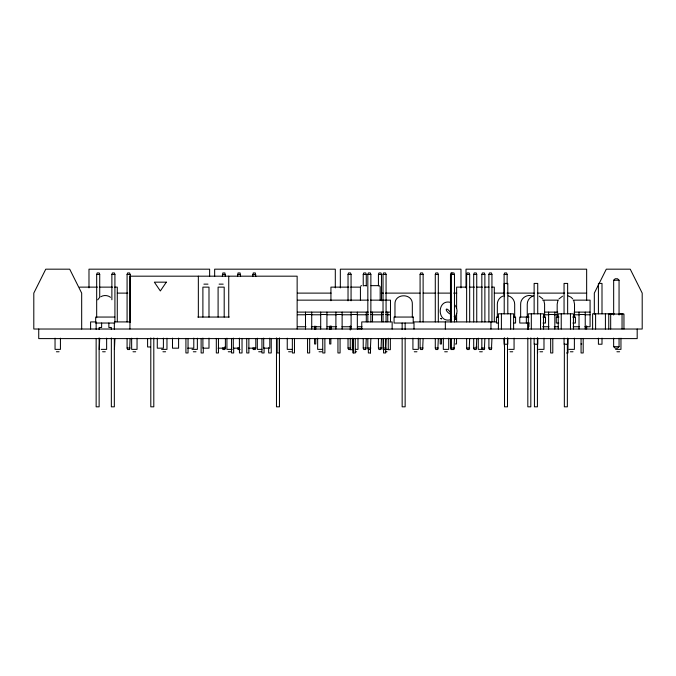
<?xml version="1.0" encoding="UTF-8"?>
<svg xmlns="http://www.w3.org/2000/svg" width="676" height="676" viewBox="0 0 676 676"><rect width="100%" height="100%" fill="white"/><g stroke="black" fill="none" stroke-linecap="round" stroke-linejoin="round"><path stroke-width="1.01" d="M96.676 317.703L96.676 274.464L97.167 272.943L99.237 272.943L99.718 274.464L99.718 297.668M111.878 299.772L111.878 274.464L112.368 272.943L114.43 272.943L114.92 274.464L114.92 321.92M99.237 349.543L99.718 338.524M127.08 321.92L127.08 274.464L127.57 272.943L129.631 272.943L130.122 274.464L130.122 321.92M114.43 349.543L114.92 338.524M130.122 338.524L129.631 349.543L127.57 349.543L127.08 348.022L127.08 338.524M222.353 276.577L222.843 272.943L224.905 272.943L225.395 276.577M237.555 276.577L238.036 272.943L240.107 272.943L240.597 276.577M225.395 348.022L224.905 349.543L222.843 349.543L222.353 348.022L225.395 348.022L225.395 338.524M252.756 276.577L253.238 272.943L255.308 272.943L255.798 276.577M255.798 348.022L255.308 349.543L253.238 349.543L252.756 348.022L255.798 348.022L255.798 338.524M348.03 300.828L348.03 274.464L348.512 272.943L350.582 272.943L351.064 274.464L351.064 300.828M363.232 286.066L363.232 274.464L363.713 272.943L365.784 272.943L366.265 274.464L366.265 286.066M367.829 321.92L367.829 274.464L368.319 272.943L370.38 272.943L370.87 274.464L370.87 321.92M378.425 286.066L378.425 274.464L378.915 272.943L380.985 272.943L381.467 274.464L381.467 300.828M383.03 321.92L383.03 274.464L383.52 272.943L385.582 272.943L386.072 274.464L386.072 321.92M366.265 338.524L365.784 349.543L363.713 349.543L363.232 348.022L363.232 338.524M370.87 338.524L370.38 349.543L368.319 349.543L367.829 348.022L367.829 338.524M381.467 338.524L380.985 349.543L378.915 349.543L378.425 348.022L378.425 338.524M386.072 338.524L385.582 349.543L383.52 349.543L383.03 348.022L383.03 338.524M420.083 321.92L420.083 274.464L420.565 272.943L422.635 272.943L423.117 274.464L423.117 321.92M435.285 321.92L435.285 274.464L435.767 272.943L437.837 272.943L438.318 274.464L438.318 321.92M423.117 338.524L422.635 349.543L420.565 349.543L420.083 348.022L420.083 338.524M451.433 321.92L451.433 274.464L451.923 272.943M438.318 338.524L437.837 349.543L435.767 349.543L435.285 348.022L435.285 338.524M466.634 321.92L466.634 274.464L467.116 272.943L469.186 272.943L469.676 274.464L469.676 321.92M473.699 321.92L473.699 274.464L474.189 272.943L476.259 272.943L476.741 274.464L476.741 321.92M454.475 338.524L453.985 349.543L450.968 349.543L450.478 348.022L450.478 338.524M481.836 321.92L481.836 274.464L482.318 272.943L484.388 272.943L484.878 274.464L484.878 321.92M488.9 321.92L488.9 274.464L489.39 272.943L491.452 272.943L491.942 274.464L491.942 321.92M469.676 338.524L469.186 349.543L467.116 349.543L466.634 348.022L466.634 338.524M476.741 338.524L476.259 349.543L474.189 349.543L473.699 348.022L473.699 338.524M504.102 296.612L504.102 274.464L504.592 272.943L506.654 272.943L507.144 274.464L507.144 283.954M484.878 338.524L484.388 349.543L482.318 349.543L481.836 348.022L481.836 338.524M491.942 338.524L491.452 349.543L489.39 349.543L488.9 348.022L488.9 338.524M557.835 300.871L557.176 304.192L557.176 317.052M97.724 299.848L99.11 298.048M454.576 317.382C457.872 313.977 457.872 308.163 454.576 304.758M558.967 298.902L562.533 296.173M613.664 315.041L613.664 280.253L615.16 278.757L617.56 278.757L619.055 280.253L619.055 315.041M619.055 338.245L619.055 346.678L617.56 348.174L615.16 348.174L613.664 346.678L613.614 338.144M360.781 285.999L361.626 285.652M100.901 296.671C103.867 294.939 107.814 295.192 110.526 297.305M502.682 296.173C499.505 297.465 497.308 300.752 497.325 304.192L497.325 317.052M533.685 295.809C529.976 296.756 527.204 300.364 527.246 304.192L527.246 317.052M455.928 319.097L455.337 319.173M450.63 319.74C436.755 323.441 436.755 298.699 450.63 302.4M96.676 274.464L99.718 274.464M111.878 274.464L114.92 274.464M127.08 274.464L130.122 274.464M222.353 274.464L225.395 274.464M237.555 274.464L240.597 274.464M252.756 274.464L255.798 274.464M348.03 274.464L351.064 274.464M363.232 274.464L366.265 274.464M367.829 274.464L370.87 274.464M378.425 274.464L381.467 274.464M383.03 274.464L386.072 274.464M420.083 274.464L423.117 274.464M435.285 274.464L438.318 274.464M451.433 274.464L454.475 274.464L454.475 321.92M466.634 274.464L469.676 274.464M473.699 274.464L476.741 274.464M481.836 274.464L484.878 274.464M488.9 274.464L491.942 274.464M504.102 274.464L507.144 274.464M613.664 280.253L619.055 280.253M203.899 284.14L207.988 284.14M219.1 284.14L223.19 284.14M364.17 285.652L365.969 285.652M371.056 285.652L377.816 285.652M79.591 287.131L97.462 287.131M99.347 287.131L112.461 287.131M114.768 287.131L117.286 287.131L117.286 321.691M348.875 287.131L330.936 287.131L330.936 300.744M350.692 287.131L359.7 287.131M466.034 287.131L456.613 287.131L456.613 308.079M469.296 287.131L474.552 287.131M476.369 287.131L482.47 287.131M484.886 287.131L489.002 287.131M491.79 287.131L494.308 287.131L494.308 321.691M117.311 293.114L127.798 293.114M297.533 293.114L331.105 293.114M381.247 293.114L383.343 293.114M385.438 293.114L420.066 293.114M423.21 293.114L435.8 293.114M437.896 293.114L450.486 293.114M453.638 293.114L456.782 293.114M494.333 293.114L504.82 293.114M506.924 293.114L534.201 293.114M537.344 293.114L564.621 293.114M567.772 293.114L586.65 293.114M297.567 300.144L368.319 300.144M370.431 300.144L390.491 300.144L390.491 321.759M542.642 300.144L558.452 300.144M573.206 300.144L590.072 300.144L590.072 326.753L584.799 326.753M297.516 312.109L368.369 312.109M370.448 312.109L383.596 312.109M385.666 312.109L390.491 312.109M544.628 312.109L557.827 312.109M574.025 312.109L590.072 312.109M614.129 313.825L592.607 313.825L592.607 329.026M620.019 313.825L623.01 313.825M305.493 314.509L311.72 314.509M320.694 314.509L326.922 314.509M335.896 314.509L342.124 314.509M351.097 314.509L357.317 314.509M366.299 314.509L368.369 314.509M370.448 314.509L372.518 314.509M381.517 314.509L383.596 314.509M385.666 314.509L387.745 314.509M548.616 314.509L554.835 314.509M579.019 314.509L585.239 314.509M297.567 314.779L306.017 314.779M311.298 314.779L320.804 314.779M327.133 314.779L336.64 314.779M341.921 314.779L351.419 314.779M357.756 314.779L366.206 314.779M372.535 314.779L382.041 314.779M387.323 314.779L390.491 314.779M544.755 314.779L548.971 314.779M554.236 314.779L557.396 314.779M574.262 314.779L579.526 314.779M584.799 314.779L590.072 314.779M114.81 317.052L95.671 317.052L95.671 323.035L114.81 323.035M197.781 317.052L229.308 317.052M498.635 317.052L496.438 317.052L496.438 323.035L498.635 323.035M513.523 317.052L515.577 317.052L515.577 323.035L513.38 323.035M529.046 317.052L519.751 317.052L519.751 323.035L528.911 323.035M542.946 317.052L545.498 317.052L545.498 323.035L542.946 323.035M558.967 317.052L556.28 317.052L556.28 323.035L558.832 323.035M572.733 317.052L575.42 317.052L575.42 323.035L572.868 323.035M96.229 321.92L90.601 321.92L90.601 329.026M114.388 321.92L130.569 321.92M496.454 321.92L413.999 321.92L413.999 329.026M297.567 326.753L306.017 326.753M311.298 326.753L320.804 326.753M327.133 326.753L336.64 326.753M341.921 326.753L351.419 326.753M357.756 326.753L361.981 326.753M542.642 326.753L548.971 326.753M554.236 326.753L558.452 326.753M573.206 326.753L579.526 326.753M357.629 328.739L361.922 328.739M455.337 343.983L456.528 343.983L456.528 338.744M581.005 343.983L581.766 343.983M613.664 346.678L619.055 346.678M150.292 346.974L147.596 346.974L147.596 338.524M224.787 346.974L225.463 346.974M476.132 346.974L476.808 346.974M127.08 348.022L130.122 348.022M239.583 348.022L237.555 348.022L238.036 349.543L240.107 349.543M348.03 338.524L348.03 348.022L350.05 348.022M363.232 348.022L366.265 348.022M367.829 348.022L370.87 348.022M378.425 348.022L381.467 348.022M383.03 348.022L386.072 348.022M420.083 348.022L423.117 348.022M435.285 348.022L438.318 348.022M451.433 338.524L451.433 348.022L454.475 348.022M466.634 348.022L469.676 348.022M473.699 348.022L476.741 348.022M481.836 348.022L484.878 348.022M488.9 348.022L491.942 348.022M187.691 348.174L193.792 348.174L193.792 338.093M218.095 348.174L224.195 348.174M239.397 348.174L233.296 348.174L233.296 338.093M248.489 348.174L254.599 348.174M101.248 349.374L106.639 349.374L106.639 338.177M161.572 349.374L166.964 349.374L166.964 338.177M191.976 349.374L197.358 349.374L197.358 338.177M232.223 349.374L226.925 349.374L226.925 338.177M261.925 349.374L257.328 349.374L257.328 338.177M292.277 349.374L287.249 349.374L287.249 338.177M322.672 349.374L317.652 349.374L317.652 338.177M352.602 349.374L353.387 349.374M355.289 349.374L357.984 349.374L357.984 338.177M382.996 349.374L383.791 349.374M385.692 349.374L388.387 349.374M483.661 349.374L478.27 349.374L478.27 338.177M508.673 349.374L514.064 349.374L514.064 338.177M538.595 349.374L543.986 349.374L543.986 338.177M568.998 349.374L574.38 349.374L574.38 338.177M615.566 349.374L620.957 349.374L620.957 338.177M350.582 349.543L348.512 349.543L348.03 348.022M56.395 351.765L59.082 351.765M102.6 351.765L105.287 351.765M132.995 351.765L135.69 351.765M162.924 351.765L165.612 351.765M193.319 351.765L196.015 351.765M228.268 351.765L230.964 351.765M258.671 351.765L261.367 351.765M288.593 351.765L291.288 351.765M318.996 351.765L321.691 351.765M355.289 351.765L356.641 351.765M385.692 351.765L387.044 351.765M414.27 351.765L416.965 351.765M444.673 351.765L447.36 351.765M479.622 351.765L482.309 351.765M510.017 351.765L512.712 351.765M539.947 351.765L542.634 351.765M570.341 351.765L573.037 351.765M616.918 351.765L619.605 351.765M566.572 352.965L567.992 352.965L567.992 338.389M568.093 295.809L571.135 297.305L572.733 298.902M532.637 296.173C527.229 293.688 520.419 298.243 520.647 304.192L520.647 317.052M508.251 295.809C511.96 296.756 514.723 300.364 514.681 304.192L514.681 317.052M539.245 296.173L542.811 298.902M379.439 285.737L380.182 286.844L380.182 300.381M450.546 312.658C445.56 305.391 444.048 310.656 450.41 314.239M454.179 316.419L455.632 317.931M573.865 300.871L574.524 304.192L574.524 317.052M543.943 300.871L544.602 304.192L544.602 317.052M504.592 349.543L504.102 338.524M454.475 274.464L453.985 272.943L450.968 272.943L450.478 274.464L450.478 321.92M451.433 348.022L451.923 349.543M637.189 329.026L637.189 338.6L38.735 338.6L38.735 329.026M623.956 329.026L623.956 314.061L608.755 314.061L608.755 329.026M622.047 314.061L622.047 329.026M610.673 314.061L610.673 329.026M605.417 313.825L605.417 329.026M602.003 313.825L602.003 283.421L598.412 283.421L598.412 313.825M602.003 338.144L602.003 344.228L598.412 344.228L598.412 338.144M595.598 313.825L595.598 329.026M594.322 314.239L594.322 293.114L606.296 269.175L630.235 269.175L642.2 293.114L642.2 329.026L33.8 329.026L33.8 293.114L45.765 269.175L69.704 269.175L81.678 293.114L81.678 329.026M586.65 300.507L586.65 269.175L466.009 269.175L466.009 287.908M586.65 325.857L586.65 329.026M585.239 312.109L585.239 329.026M583.194 338.389L583.194 352.965L581.064 352.965L581.064 338.389M579.019 312.109L579.019 329.026M573.451 329.026L573.451 313.825L558.249 313.825L558.249 329.026M570.46 313.825L570.46 329.026M567.646 313.825L567.646 283.421L564.054 283.421L564.054 313.825M567.646 338.144L567.646 344.228L564.054 344.228L564.054 338.144M567.35 343.983L567.35 406.825L564.35 406.825L564.35 343.983M561.241 313.825L561.241 329.026M554.835 312.109L554.835 329.026M552.791 338.389L552.791 352.965L550.661 352.965L550.661 338.389M548.616 312.109L548.616 329.026M543.529 329.026L543.529 313.825L528.328 313.825L528.328 329.026M540.538 313.825L540.538 329.026M537.724 313.825L537.724 283.421L534.133 283.421L534.133 313.825M537.724 338.144L537.724 344.228L534.133 344.228L534.133 338.144M537.589 338.389L537.589 352.965M537.42 337.915L537.42 406.825L534.429 406.825L534.429 343.983M531.319 313.825L531.319 329.026M530.821 337.915L530.821 406.825L527.821 406.825L527.821 337.915M528.945 322.756L528.945 326.753M527.821 323.035L527.821 329.567M526.359 317.052L526.359 323.035M513.608 329.026L513.608 313.825L498.406 313.825L498.406 329.026M510.617 313.825L510.617 329.026M507.803 313.825L507.803 283.421L504.212 283.421L504.212 313.825M507.803 338.144L507.803 344.228L504.212 344.228L504.212 338.144M507.499 337.915L507.499 406.825L504.507 406.825L504.507 337.915M501.398 313.825L501.398 329.026M490.953 321.92L490.953 329.026M460.981 287.908L460.981 269.175L340.332 269.175L340.332 287.908M456.613 313.318L456.613 321.691M448.712 338.177L448.712 349.374L443.321 349.374L443.321 338.177M445.349 321.92L445.349 329.026M441.453 338.744L441.453 343.983L440.253 343.983L440.253 338.744M418.309 338.177L418.309 349.374L412.926 349.374L412.926 338.177M412.326 317.052L412.326 304.192C412.833 293.004 394.463 293.004 394.97 304.192L394.97 317.052M405.144 323.035L405.144 329.567M405.144 337.915L405.144 406.825L402.152 406.825L402.152 337.915M402.152 323.035L402.152 329.567M392.148 329.026L392.148 321.92L361.753 321.92L361.753 329.026M390.356 338.313L390.356 349.695L388.261 349.695L388.261 338.169M387.745 312.109L387.745 321.768M385.692 338.389L385.692 352.965L383.562 352.965L383.562 338.389M381.517 312.109L381.517 321.768M372.518 312.109L372.518 321.768M370.499 347.76L370.499 352.965L368.344 352.965L368.361 348.799M370.473 347.76L370.473 352.965M366.299 312.109L366.299 321.768M360.426 286.844L360.426 300.381M357.317 312.109L357.342 329.026M355.272 338.389L355.297 352.965L353.142 352.965L353.142 338.389M353.168 338.389L353.168 352.965M352.348 338.169L352.348 349.695L350.252 349.695L350.252 338.313M351.097 312.109L351.114 329.026M350.252 325.9L350.252 330.04M342.124 312.109L342.124 329.026M340.07 338.389L340.07 352.965L337.941 352.965L337.941 338.389M335.896 312.109L335.896 329.026M335.304 287.908L335.304 269.175L214.655 269.175L214.655 276.467M330.936 325.883L330.936 329.026M330.86 326.153L330.86 329.296M330.86 338.744L330.86 343.983L329.66 343.983L329.66 338.744M329.66 326.153L329.66 329.296M326.922 312.109L326.922 329.026M324.877 338.389L324.877 352.965L322.739 352.965L322.739 338.389M320.694 312.109L320.694 329.026M315.776 326.153L315.776 329.296M315.776 338.744L315.776 343.983L314.577 343.983L314.577 338.744M314.577 326.153L314.577 329.296M311.72 312.109L311.72 329.026M309.676 338.389L309.676 352.965L307.546 352.965L307.546 338.389M305.493 312.109L305.493 329.026M297.144 329.026L297.144 276.18L129.944 276.18L129.944 329.026M294.474 338.389L294.474 352.965L292.345 352.965L292.345 338.389M279.467 337.915L279.467 406.825L276.476 406.825L276.476 337.915M279.272 338.389L279.272 352.965L277.143 352.965L277.143 338.389M271.237 338.389L271.237 352.965L268.659 352.965L268.659 347.76M269.8 338.093L269.8 348.174L263.691 348.174L263.691 338.093M264.071 347.76L264.071 352.965L261.942 352.965L261.942 338.389M248.869 338.389L248.869 352.965L246.74 352.965L246.74 338.389M242.033 338.389L242.033 352.965L239.456 352.965L239.397 338.093M233.668 347.76L233.668 352.965L231.538 352.965L231.538 338.389M228.741 276.18L228.741 317.052M224.195 317.052L224.195 287.131L218.095 287.131L218.095 317.052M218.449 338.389L218.466 352.965L216.32 352.965L216.32 338.389M209.628 276.467L209.628 269.175L88.987 269.175L88.987 287.908M208.994 317.052L208.994 287.131L202.893 287.131L202.893 317.052M208.994 338.093L208.994 348.174L202.893 348.174L202.893 338.093M203.265 347.76L203.265 352.965L201.118 352.965L201.118 338.389M198.347 276.18L198.347 317.052M188.046 338.389L188.046 352.965L185.917 352.965L185.917 338.389M178.591 338.093L178.591 348.174L172.49 348.174L172.49 338.093M163.398 338.093L163.398 348.174L157.288 348.174L157.288 338.093M153.798 337.915L153.798 406.825L150.799 406.825L150.799 337.915M137.042 338.177L137.042 349.374L131.651 349.374L131.651 338.177M114.337 323.035L114.337 329.322M114.337 338.752L114.337 406.825L111.346 406.825L111.346 337.915M111.346 329.567L111.346 327.471L108.861 327.471L108.861 323.035M101.628 323.035L101.628 327.471L99.135 327.471L99.135 329.567M99.135 337.915L99.135 406.825L96.144 406.825L96.144 338.752M96.144 323.035L96.144 329.322M60.434 338.177L60.434 349.374L55.043 349.374L55.043 338.177M455.455 319.427L455.979 319.072L455.489 319.385M166.33 282.162L160.339 290.959L154.356 282.162L166.33 282.162M441.343 318.835L440.701 318.48L441.318 318.844M413.213 317.052L394.074 317.052L394.074 323.035L413.213 323.035L413.213 317.052"/></g></svg>
